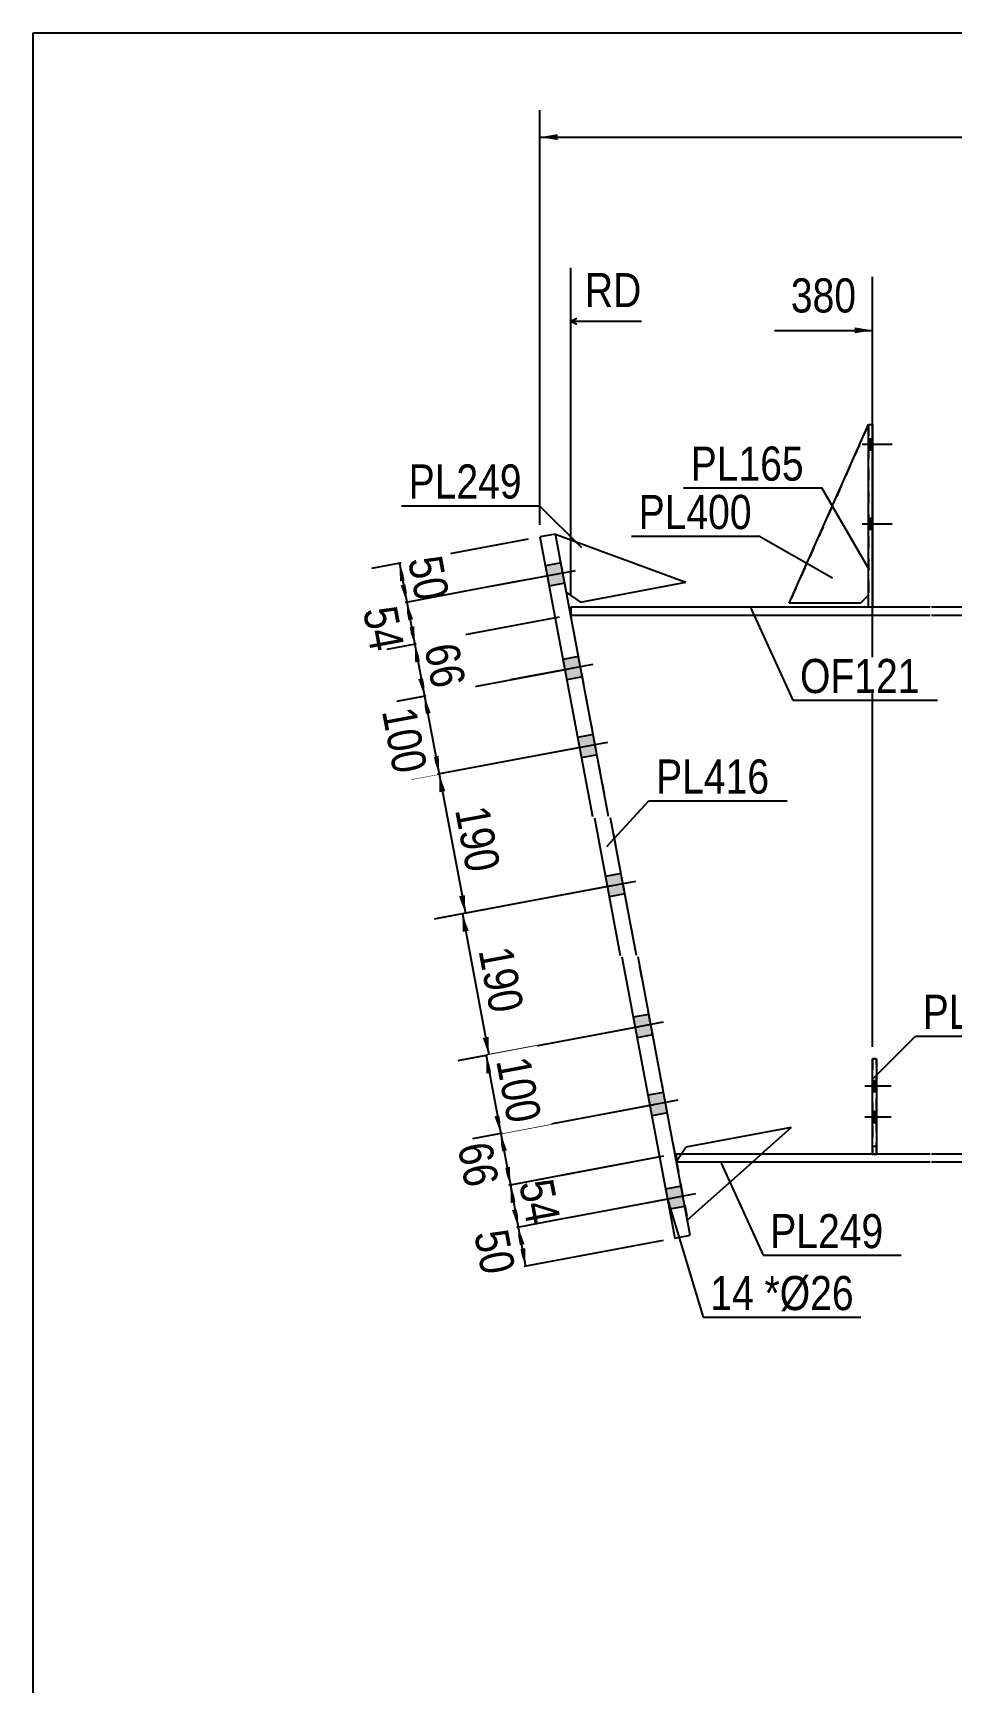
# Model space of a CAD drawing. Header units: millimetres. Extents: x -48 to 355, y -206 to 71.
# Drawn here: x -45.1 to 31.9, y -67.7 to 70.8 of the extents above; entities that cross this region are included whole.
import ezdxf

# ---------------------------------------------------------------- set-up
doc = ezdxf.new("R2010")
doc.units = ezdxf.units.MM
doc.linetypes.add('DXK_LINE_DOT1', pattern=[1.8814, 0.9407, -0.9407])
doc.linetypes.add('DXK_LINE_DOT2', pattern=[3.9198, 1.9599, -1.9599])
doc.styles.add('Arial Narrow', font='ARIALN.TTF', dxfattribs={"height": 0.2})

# ---------------------------------------------------------------- blocks, each defined once
blk = doc.blocks.new('Unknown-627019921-1200')
at = {"color": 5, "linetype": 'Continuous'}
for p, q in [((354.85, 70.78), (-45.15, 70.78)), ((-45.15, 70.78), (-45.15, -206.22))]:
    blk.add_line(p, q, dxfattribs=at)
blk = doc.blocks.new('Part-627019921-1282 - 1220')
at = {"color": 2, "linetype": 'Continuous'}
for p, q in [((-1.28, 28.72), (9.66, 24.67)), ((-0.35, 23.81), (0.81, 23.01)), ((0.81, 23.01), (9.66, 24.67))]:
    blk.add_line(p, q, dxfattribs=at)
at = {"color": 7, "linetype": 'DXK_LINE_DOT1'}
blk.add_line((-0.35, 23.81), (-1.28, 28.72), dxfattribs=at)
blk = doc.blocks.new('Part-627019921-1228 - 1220')
at = {"color": 7, "linetype": 'DXK_LINE_DOT1'}
for p, q in [((25, 37.92), (18.34, 22.92)), ((25, 37.92), (25, 23.59)), ((25, 23.59), (24.99, 23.58)), ((24.33, 22.92), (18.34, 22.92))]:
    blk.add_line(p, q, dxfattribs=at)
at = {"color": 2, "linetype": 'Continuous'}
for p, q in [((24.99, 23.58), (24.34, 22.92)), ((24.34, 22.92), (24.33, 22.92))]:
    blk.add_line(p, q, dxfattribs=at)
blk = doc.blocks.new('Part-627019921-1239 - 1220')
at = {"color": 7, "linetype": 'DXK_LINE_DOT1'}
for p, q in [((25.33, -15.33), (25.33, -23.33)), ((25.66, -15.33), (25.33, -15.33)), ((25.66, -23.33), (25.66, -15.33)), ((25.33, -22.67), (25.66, -22.67)), ((25.33, -23.33), (25.66, -23.33))]:
    blk.add_line(p, q, dxfattribs=at)
blk = doc.blocks.new('Bolt-627019921-1310 - 1220')
at = {"color": 3, "linetype": 'DXK_LINE_DOT2'}
for p, q in [((24.69, -17.61), (26.89, -17.61)), ((25.33, -17.15), (25.66, -17.15)), ((25.33, -18.08), (25.66, -18.08)), ((24.69, -20.2), (26.89, -20.2)), ((25.33, -19.73), (25.66, -19.73)), ((25.33, -20.67), (25.66, -20.67))]:
    blk.add_line(p, q, dxfattribs=at)
blk = doc.blocks.new('Part-627019921-1253 - 1220')
at = {"color": 2, "linetype": 'Continuous'}
for p, q in [((25.33, -23.33), (25.33, -15.33)), ((25.33, -15.33), (25.66, -15.33)), ((25.66, -15.33), (25.66, -23.33)), ((25.66, -23.33), (25.33, -23.33))]:
    blk.add_line(p, q, dxfattribs=at)
blk = doc.blocks.new('Part-627019921-1254 - 1220')
at = {"color": 2, "linetype": 'Continuous'}
for p, q in [((18.33, 22.92), (24.99, 37.92)), ((24.99, 23.59), (24.33, 22.92)), ((24.33, 22.92), (18.33, 22.92))]:
    blk.add_line(p, q, dxfattribs=at)
at = {"color": 7, "linetype": 'DXK_LINE_DOT1'}
blk.add_line((24.99, 37.92), (24.99, 23.59), dxfattribs=at)
blk = doc.blocks.new('Part-627019921-1255 - 1220')
at = {"color": 2, "linetype": 'Continuous'}
for p, q in [((0, 22.59), (0, 21.92)), ((30.19, 22.59), (0, 22.59)), ((45.93, 22.59), (30.29, 22.59)), ((61.68, 22.59), (46.03, 22.59)), ((77.65, 22.59), (61.78, 22.59)), ((81.75, 22.59), (77.75, 22.59)), ((81.75, 21.92), (81.75, 22.59)), ((0, 21.92), (30.19, 21.92)), ((30.29, 21.92), (45.93, 21.92)), ((46.03, 21.92), (61.68, 21.92)), ((61.78, 21.92), (77.65, 21.92)), ((77.75, 21.92), (81.75, 21.92))]:
    blk.add_line(p, q, dxfattribs=at)
blk = doc.blocks.new('Part-627019921-1256 - 1220')
at = {"color": 2, "linetype": 'Continuous'}
for p, q in [((8.89, -24), (8.89, -23.33)), ((25.33, -23.33), (8.89, -23.33)), ((30.19, -23.33), (25.66, -23.33)), ((45.93, -23.33), (30.29, -23.33)), ((61.68, -23.33), (46.03, -23.33)), ((72.78, -23.33), (61.78, -23.33)), ((77.65, -23.33), (73.11, -23.33)), ((81.75, -23.33), (77.75, -23.33)), ((81.75, -24), (81.75, -23.33)), ((30.19, -24), (8.89, -24)), ((45.93, -24), (30.29, -24)), ((61.68, -24), (46.03, -24)), ((77.65, -24), (61.78, -24)), ((81.75, -24), (77.75, -24))]:
    blk.add_line(p, q, dxfattribs=at)
blk = doc.blocks.new('Part-627019921-1271 - 1220')
at = {"color": 2, "linetype": 'Continuous'}
for p, q in [((24.99, 22.59), (24.99, 37.92)), ((24.99, 37.92), (25.33, 37.92)), ((25.33, 37.92), (25.33, 22.59))]:
    blk.add_line(p, q, dxfattribs=at)
at = {"color": 7, "linetype": 'DXK_LINE_DOT1'}
blk.add_line((25.33, 22.59), (24.99, 22.59), dxfattribs=at)
blk = doc.blocks.new('Part-627019921-1281 - 1220')
at = {"color": 2, "linetype": 'Continuous'}
for p, q in [((-1.28, 28.72), (-2.59, 28.48)), ((-2.59, 28.48), (1.82, 5)), ((3.18, 5), (-1.28, 28.72)), ((1.99, 4.9), (4.16, -6.67)), ((5.52, -6.67), (3.34, 4.9)), ((4.3, -6.77), (8.73, -30.39)), ((10.04, -30.15), (5.65, -6.77)), ((8.73, -30.39), (10.04, -30.15))]:
    blk.add_line(p, q, dxfattribs=at)
blk = doc.blocks.new('Part-627019921-1283 - 1220')
at = {"color": 2, "linetype": 'Continuous'}
for p, q in [((18.52, -21.09), (9.67, -22.76)), ((16, -23.33), (18.52, -21.09)), ((9.28, -23.33), (9.67, -22.76)), ((8.89, -23.9), (8.87, -23.92)), ((9.8, -28.84), (15.25, -24))]:
    blk.add_line(p, q, dxfattribs=at)
at = {"color": 7, "linetype": 'DXK_LINE_DOT1'}
for p, q in [((8.87, -23.92), (9.28, -23.33)), ((15.25, -24), (16, -23.33)), ((8.87, -23.92), (9.8, -28.84))]:
    blk.add_line(p, q, dxfattribs=at)
blk = doc.blocks.new('Part-627019921-1289 - 1220')
at = {"color": 7, "linetype": 'DXK_LINE_DOT1'}
for p, q in [((3.18, 5), (0, 21.92)), ((0, 21.92), (30.19, 21.92)), ((30.29, 21.92), (45.93, 21.92)), ((46.03, 21.92), (61.68, 21.92)), ((61.78, 21.92), (77.65, 21.92)), ((77.75, 21.92), (85.75, 21.92)), ((85.85, 21.92), (101.5, 21.92)), ((101.6, 21.92), (117.23, 21.92)), ((117.33, 21.92), (133.2, 21.92)), ((133.3, 21.92), (156.63, 21.92)), ((156.63, 21.92), (156.63, 5)), ((5.52, -6.67), (3.34, 4.9)), ((156.63, 4.9), (156.63, -6.67)), ((8.76, -23.33), (5.65, -6.77)), ((156.63, -6.77), (156.63, -23.33)), ((25.33, -23.33), (8.89, -23.33)), ((30.19, -23.33), (25.66, -23.33)), ((45.93, -23.33), (30.29, -23.33)), ((61.68, -23.33), (46.03, -23.33)), ((72.78, -23.33), (61.78, -23.33)), ((77.65, -23.33), (73.11, -23.33)), ((85.75, -23.33), (77.75, -23.33)), ((101.5, -23.33), (85.85, -23.33)), ((117.23, -23.33), (101.6, -23.33)), ((128.33, -23.33), (117.33, -23.33)), ((133.2, -23.33), (128.67, -23.33)), ((156.63, -23.33), (133.3, -23.33))]:
    blk.add_line(p, q, dxfattribs=at)
at = {"color": 2, "linetype": 'Continuous'}
blk.add_line((8.89, -23.33), (8.76, -23.33), dxfattribs=at)
blk = doc.blocks.new('Bolt-627019921-1292 - 1220')
at = {"linetype": 'Continuous'}
for points in [[(25.33, 35.79), (25.33, 36.72), (24.99, 36.72), (24.99, 35.79)], [(25.33, 35.79), (25.33, 36.72), (24.99, 36.72), (24.99, 35.79)], [(25.33, 35.79), (25.33, 36.72), (24.99, 36.72), (24.99, 35.79)], [(25.33, 29.12), (25.33, 30.06), (24.99, 30.06), (24.99, 29.12)], [(25.33, 29.12), (25.33, 30.06), (24.99, 30.06), (24.99, 29.12)], [(25.33, 29.12), (25.33, 30.06), (24.99, 30.06), (24.99, 29.12)]]:
    blk.add_hatch(color=3, dxfattribs=at).paths.add_polyline_path(points)
at = {"color": 3, "linetype": 'Continuous'}
for p, q in [((24.46, 36.26), (26.99, 36.26)), ((24.46, 36.26), (26.99, 36.26)), ((24.46, 36.26), (26.99, 36.26)), ((24.99, 36.72), (25.33, 36.72)), ((24.99, 36.72), (25.33, 36.72)), ((24.99, 36.72), (25.33, 36.72)), ((24.99, 35.79), (25.33, 35.79)), ((24.99, 35.79), (25.33, 35.79)), ((24.99, 35.79), (25.33, 35.79)), ((24.46, 29.59), (26.99, 29.59)), ((24.46, 29.59), (26.99, 29.59)), ((24.46, 29.59), (26.99, 29.59)), ((24.99, 30.06), (25.33, 30.06)), ((24.99, 30.06), (25.33, 30.06)), ((24.99, 30.06), (25.33, 30.06)), ((24.99, 29.12), (25.33, 29.12)), ((24.99, 29.12), (25.33, 29.12)), ((24.99, 29.12), (25.33, 29.12))]:
    blk.add_line(p, q, dxfattribs=at)
blk = doc.blocks.new('Bolt-627019921-1302 - 1220')
at = {"linetype": 'Continuous'}
for points in [[(-2.13, 26.05), (-1.81, 24.35), (-0.5, 24.59), (-0.82, 26.3)], [(-2.13, 26.05), (-1.81, 24.35), (-0.5, 24.59), (-0.82, 26.3)], [(-0.66, 18.19), (-0.34, 16.49), (0.98, 16.73), (0.66, 18.44)], [(-0.66, 18.19), (-0.34, 16.49), (0.98, 16.73), (0.66, 18.44)], [(0.58, 11.64), (0.9, 9.93), (2.21, 10.18), (1.89, 11.88)], [(0.58, 11.64), (0.9, 9.93), (2.21, 10.18), (1.89, 11.88)], [(2.91, -0.03), (3.23, -1.74), (4.54, -1.49), (4.22, 0.21)], [(2.91, -0.03), (3.23, -1.74), (4.54, -1.49), (4.22, 0.21)], [(5.25, -11.85), (5.57, -13.56), (6.88, -13.31), (6.56, -11.61)], [(5.25, -11.85), (5.57, -13.56), (6.88, -13.31), (6.56, -11.61)], [(6.48, -18.4), (6.8, -20.11), (8.11, -19.86), (7.79, -18.16)], [(6.48, -18.4), (6.8, -20.11), (8.11, -19.86), (7.79, -18.16)], [(7.96, -26.27), (8.28, -27.97), (9.59, -27.72), (9.27, -26.02)], [(7.96, -26.27), (8.28, -27.97), (9.59, -27.72), (9.27, -26.02)]]:
    blk.add_hatch(color=3, dxfattribs=at).paths.add_polyline_path(points)
at = {"color": 3, "linetype": 'Continuous'}
for p, q in [((0.38, 25.64), (-6.56, 24.34)), ((0.38, 25.64), (-6.56, 24.34)), ((-0.82, 26.3), (-2.13, 26.05)), ((-0.82, 26.3), (-2.13, 26.05)), ((-0.5, 24.59), (-1.81, 24.35)), ((-0.5, 24.59), (-1.81, 24.35)), ((0.66, 18.44), (-0.66, 18.19)), ((0.66, 18.44), (-0.66, 18.19)), ((1.86, 17.78), (-5.08, 16.48)), ((1.86, 17.78), (-5.08, 16.48)), ((0.98, 16.73), (-0.34, 16.49)), ((0.98, 16.73), (-0.34, 16.49)), ((3.09, 11.23), (-3.85, 9.92)), ((3.09, 11.23), (-3.85, 9.92)), ((1.89, 11.88), (0.58, 11.64)), ((1.89, 11.88), (0.58, 11.64)), ((2.21, 10.18), (0.9, 9.93)), ((2.21, 10.18), (0.9, 9.93)), ((4.22, 0.21), (2.91, -0.03)), ((4.22, 0.21), (2.91, -0.03)), ((5.43, -0.44), (-1.51, -1.75)), ((5.43, -0.44), (-1.51, -1.75)), ((4.54, -1.49), (3.23, -1.74)), ((4.54, -1.49), (3.23, -1.74)), ((7.76, -12.26), (0.82, -13.56)), ((7.76, -12.26), (0.82, -13.56)), ((6.56, -11.61), (5.25, -11.85)), ((6.56, -11.61), (5.25, -11.85)), ((6.88, -13.31), (5.57, -13.56)), ((6.88, -13.31), (5.57, -13.56)), ((8.99, -18.81), (2.06, -20.12)), ((8.99, -18.81), (2.06, -20.12)), ((7.79, -18.16), (6.48, -18.4)), ((7.79, -18.16), (6.48, -18.4)), ((8.11, -19.86), (6.8, -20.11)), ((8.11, -19.86), (6.8, -20.11)), ((9.27, -26.02), (7.96, -26.27)), ((9.27, -26.02), (7.96, -26.27)), ((10.47, -26.68), (3.53, -27.98)), ((10.47, -26.68), (3.53, -27.98)), ((9.59, -27.72), (8.28, -27.97)), ((9.59, -27.72), (8.28, -27.97))]:
    blk.add_line(p, q, dxfattribs=at)
blk = doc.blocks.new('Bolt-627019921-1303 - 1220')
at = {"linetype": 'Continuous'}
for points in [[(25.66, -18.08), (25.66, -17.15), (25.33, -17.15), (25.33, -18.08)], [(25.66, -20.67), (25.66, -19.73), (25.33, -19.73), (25.33, -20.67)]]:
    blk.add_hatch(color=3, dxfattribs=at).paths.add_polyline_path(points)
at = {"color": 3, "linetype": 'Continuous'}
for p, q in [((24.69, -17.61), (26.89, -17.61)), ((25.33, -17.15), (25.66, -17.15)), ((25.33, -18.08), (25.66, -18.08)), ((24.69, -20.2), (26.89, -20.2)), ((25.33, -19.73), (25.66, -19.73)), ((25.33, -20.67), (25.66, -20.67))]:
    blk.add_line(p, q, dxfattribs=at)
blk = doc.blocks.new('StraightDimension-627019921-1781 - 1220')
at = {"linetype": 'Continuous'}
for points in [[(-9.07, -4.68), (-9.1, -3.16), (-8.57, -4.59)], [(-6.9, -13.49), (-6.87, -15.01), (-7.39, -13.58)]]:
    blk.add_hatch(color=7, dxfattribs=at).paths.add_polyline_path(points)
at = {"color": 7, "linetype": 'Continuous'}
for p, q in [((3.4, -0.81), (-11.46, -3.6)), ((-9.1, -3.16), (-6.87, -15.01)), ((5.74, -12.64), (-9.23, -15.45))]:
    blk.add_line(p, q, dxfattribs=at)
at = {"color": 0}
blk.add_wipeout([(-7.22, -12.34), (-3.09, -11.57), (-4.33, -5), (-8.45, -5.77)], dxfattribs=at)
at = {"color": 3, "style": 'Arial Narrow'}
blk.add_text('190', height=2.863, rotation=-79.3661, dxfattribs=at).set_placement((-7.75, -6.25))
blk = doc.blocks.new('StraightDimension-627019921-1359 - 1220')
at = {"linetype": 'Continuous'}
blk.add_hatch(color=7, dxfattribs=at).paths.add_polyline_path([(-1.09, 61.79), (-2.59, 62.04), (-1.09, 62.29)])
at = {"color": 7, "linetype": 'Continuous'}
for p, q in [((-2.59, 29.48), (-2.59, 64.29)), ((-2.59, 62.04), (297.06, 62.04))]:
    blk.add_line(p, q, dxfattribs=at)
blk = doc.blocks.new('StraightDimension-627019921-1713 - 1220')
at = {"linetype": 'Continuous'}
for points in [[(-14.34, 24.74), (-14.37, 26.26), (-13.85, 24.83)], [(-13.79, 24.51), (-13.76, 22.99), (-14.28, 24.41)]]:
    blk.add_hatch(color=7, dxfattribs=at).paths.add_polyline_path(points)
at = {"color": 7, "linetype": 'Continuous'}
for p, q in [((-3.57, 28.29), (-16.73, 25.82)), ((-14.37, 26.26), (-13.76, 22.99)), ((-4.07, 24.81), (-16.12, 22.54))]:
    blk.add_line(p, q, dxfattribs=at)
at = {"color": 0}
blk.add_wipeout([(-13.47, 22.27), (-9.34, 23.04), (-10.24, 27.81), (-14.37, 27.04)], dxfattribs=at)
at = {"color": 3, "style": 'Arial Narrow'}
blk.add_text('50', height=2.863, rotation=-79.3661, dxfattribs=at).set_placement((-13.67, 26.56))
blk = doc.blocks.new('StraightDimension-627019921-1723 - 1220')
at = {"linetype": 'Continuous'}
for points in [[(-13.73, 21.47), (-13.76, 22.99), (-13.23, 21.56)], [(-13.13, 20.98), (-13.1, 19.46), (-13.62, 20.89)]]:
    blk.add_hatch(color=7, dxfattribs=at).paths.add_polyline_path(points)
at = {"color": 7, "linetype": 'Continuous'}
for p, q in [((-4.07, 24.81), (-15.97, 22.57)), ((-13.76, 22.99), (-13.1, 19.46)), ((-0.98, 21.74), (-15.31, 19.05))]:
    blk.add_line(p, q, dxfattribs=at)
at = {"color": 0}
blk.add_wipeout([(-17.25, 18.04), (-13.13, 18.81), (-14.02, 23.58), (-18.15, 22.81)], dxfattribs=at)
at = {"color": 3, "style": 'Arial Narrow'}
blk.add_text('54', height=2.863, rotation=-79.3661, dxfattribs=at).set_placement((-17.45, 22.33))
blk = doc.blocks.new('StraightDimension-627019921-1732 - 1220')
at = {"linetype": 'Continuous'}
for points in [[(-5.04, -27.45), (-5.07, -25.93), (-4.55, -27.36)], [(-4.44, -27.95), (-4.41, -29.47), (-4.93, -28.04)]]:
    blk.add_hatch(color=7, dxfattribs=at).paths.add_polyline_path(points)
at = {"color": 7, "linetype": 'Continuous'}
for p, q in [((7.78, -23.52), (-7.43, -26.37)), ((-5.07, -25.93), (-4.41, -29.47)), ((8.45, -27.06), (-6.77, -29.91))]:
    blk.add_line(p, q, dxfattribs=at)
at = {"color": 0}
blk.add_wipeout([(-4.14, -30.06), (-0.02, -29.28), (-0.91, -24.51), (-5.04, -25.29)], dxfattribs=at)
at = {"color": 3, "style": 'Arial Narrow'}
blk.add_text('54', height=2.863, rotation=-79.3661, dxfattribs=at).set_placement((-4.34, -25.77))
blk = doc.blocks.new('StraightDimension-627019921-1756 - 1220')
at = {"linetype": 'Continuous'}
for points in [[(-5.85, -23.12), (-5.88, -21.6), (-5.36, -23.03)], [(-5.1, -24.41), (-5.07, -25.93), (-5.59, -24.5)]]:
    blk.add_hatch(color=7, dxfattribs=at).paths.add_polyline_path(points)
at = {"color": 7, "linetype": 'Continuous'}
for p, q in [((6.97, -19.19), (-8.1, -22.02)), ((-5.88, -21.6), (-5.07, -25.93)), ((7.78, -23.52), (-7.28, -26.35))]:
    blk.add_line(p, q, dxfattribs=at)
at = {"color": 0}
blk.add_wipeout([(-9.3, -26.96), (-5.18, -26.18), (-6.07, -21.41), (-10.2, -22.18)], dxfattribs=at)
at = {"color": 3, "style": 'Arial Narrow'}
blk.add_text('66', height=2.863, rotation=-79.3661, dxfattribs=at).set_placement((-9.5, -22.66))
blk = doc.blocks.new('StraightDimension-627019921-1772 - 1220')
at = {"linetype": 'Continuous'}
for points in [[(-7.08, -16.58), (-7.11, -15.06), (-6.59, -16.48)], [(-5.92, -20.08), (-5.88, -21.6), (-6.41, -20.17)]]:
    blk.add_hatch(color=7, dxfattribs=at).paths.add_polyline_path(points)
at = {"color": 7, "linetype": 'Continuous'}
for p, q in [((5.74, -12.64), (-9.47, -15.5)), ((-7.11, -15.06), (-5.88, -21.6)), ((6.97, -19.19), (-8.24, -22.05))]:
    blk.add_line(p, q, dxfattribs=at)
at = {"color": 0}
blk.add_wipeout([(-5.73, -21.59), (-1.61, -20.81), (-2.84, -14.24), (-6.97, -15.02)], dxfattribs=at)
at = {"color": 3, "style": 'Arial Narrow'}
blk.add_text('100', height=2.863, rotation=-79.3661, dxfattribs=at).set_placement((-6.27, -15.5))
blk = doc.blocks.new('StraightDimension-627019921-1798 - 1220')
at = {"linetype": 'Continuous'}
for points in [[(-11.02, 7.05), (-11.05, 8.57), (-10.53, 7.14)], [(-8.89, -1.6), (-8.85, -3.12), (-9.38, -1.69)]]:
    blk.add_hatch(color=7, dxfattribs=at).paths.add_polyline_path(points)
at = {"color": 7, "linetype": 'Continuous'}
for p, q in [((1.06, 10.85), (-13.41, 8.13)), ((-11.05, 8.57), (-8.85, -3.12)), ((3.4, -0.81), (-11.21, -3.56))]:
    blk.add_line(p, q, dxfattribs=at)
at = {"color": 0}
blk.add_wipeout([(-9.19, -0.53), (-5.06, 0.25), (-6.29, 6.82), (-10.42, 6.04)], dxfattribs=at)
at = {"color": 3, "style": 'Arial Narrow'}
blk.add_text('190', height=2.863, rotation=-79.3661, dxfattribs=at).set_placement((-9.72, 5.56))
blk = doc.blocks.new('StraightDimension-627019921-1815 - 1220')
at = {"linetype": 'Continuous'}
for points in [[(-12.25, 13.6), (-12.28, 15.12), (-11.76, 13.69)], [(-11.08, 10.09), (-11.05, 8.57), (-11.57, 10)]]:
    blk.add_hatch(color=7, dxfattribs=at).paths.add_polyline_path(points)
at = {"color": 7, "linetype": 'Continuous'}
for p, q in [((-0.17, 17.39), (-14.49, 14.7)), ((-12.28, 15.12), (-11.05, 8.57)), ((1.06, 10.85), (-13.26, 8.16))]:
    blk.add_line(p, q, dxfattribs=at)
at = {"color": 0}
blk.add_wipeout([(-15.32, 7.76), (-11.2, 8.53), (-12.43, 15.1), (-16.56, 14.33)], dxfattribs=at)
at = {"color": 3, "style": 'Arial Narrow'}
blk.add_text('100', height=2.863, rotation=-79.3661, dxfattribs=at).set_placement((-15.86, 13.85))
blk = doc.blocks.new('StraightDimension-627019921-1825 - 1220')
at = {"linetype": 'Continuous'}
for points in [[(-13.06, 17.94), (-13.1, 19.46), (-12.57, 18.04)], [(-12.31, 16.64), (-12.28, 15.12), (-12.8, 16.55)]]:
    blk.add_hatch(color=7, dxfattribs=at).paths.add_polyline_path(points)
at = {"color": 7, "linetype": 'Continuous'}
for p, q in [((-0.98, 21.74), (-15.45, 19.02)), ((-13.1, 19.46), (-12.28, 15.12)), ((-0.17, 17.39), (-14.64, 14.67))]:
    blk.add_line(p, q, dxfattribs=at)
at = {"color": 0}
blk.add_wipeout([(-12.09, 14.93), (-7.96, 15.71), (-8.86, 20.48), (-12.99, 19.71)], dxfattribs=at)
at = {"color": 3, "style": 'Arial Narrow'}
blk.add_text('66', height=2.863, rotation=-79.3661, dxfattribs=at).set_placement((-12.29, 19.23))
blk = doc.blocks.new('StraightDimension-627019921-1832 - 1220')
at = {"linetype": 'Continuous'}
for points in [[(-4.38, -30.99), (-4.41, -29.47), (-3.88, -30.9)], [(-3.82, -31.23), (-3.79, -32.75), (-4.31, -31.32)]]:
    blk.add_hatch(color=7, dxfattribs=at).paths.add_polyline_path(points)
at = {"color": 7, "linetype": 'Continuous'}
for p, q in [((8.45, -27.06), (-6.62, -29.89)), ((-4.41, -29.47), (-3.79, -32.75)), ((7.75, -30.58), (-6, -33.16))]:
    blk.add_line(p, q, dxfattribs=at)
at = {"color": 0}
blk.add_wipeout([(-7.93, -34.3), (-3.8, -33.52), (-4.69, -28.75), (-8.82, -29.52)], dxfattribs=at)
at = {"color": 3, "style": 'Arial Narrow'}
blk.add_text('50', height=2.863, rotation=-79.3661, dxfattribs=at).set_placement((-8.12, -30))
blk = doc.blocks.new('StraightDimension-627019921-9152 - 1220')
at = {"linetype": 'Continuous'}
blk.add_hatch(color=7, dxfattribs=at).paths.add_polyline_path([(23.84, 46.07), (25.34, 45.82), (23.84, 45.57)])
at = {"color": 7, "linetype": 'Continuous'}
for p, q in [((25.34, -14.33), (25.34, 50.32)), ((17.1, 45.82), (25.34, 45.82))]:
    blk.add_line(p, q, dxfattribs=at)
at = {"color": 0, "linetype": 'Continuous'}
blk.add_wipeout([(6.53, 47.17), (6.53, 51.37), (0.59, 51.37), (0.59, 47.17)], dxfattribs=at)
at = {"color": 7, "linetype": 'Continuous'}
for p, q in [((0, 23.59), (0, 51.07)), ((0.5, 46.82), (0, 46.57)), ((0.5, 46.32), (0, 46.57)), ((5.93, 46.57), (0, 46.57))]:
    blk.add_line(p, q, dxfattribs=at)
at = {"color": 3, "linetype": 'Continuous', "style": 'Arial Narrow'}
blk.add_text('RD', height=2.863, dxfattribs=at).set_placement((1.19, 47.77))
at = {"color": 0}
blk.add_wipeout([(24.56, 46.72), (24.56, 50.92), (17.88, 50.92), (17.88, 46.72)], dxfattribs=at)
at = {"color": 3, "style": 'Arial Narrow'}
blk.add_text('380', height=2.863, dxfattribs=at).set_placement((18.48, 47.32))
blk = doc.blocks.new('Mark-627019921-6332 - 1220')
at = {"color": 7, "linetype": 'Continuous'}
blk.add_line((0.93, 27.56), (-2.61, 31.1), dxfattribs=at)
at = {"color": 0}
blk.add_wipeout([(-4.11, 31.7), (-4.11, 34.7), (-13.61, 34.7), (-13.61, 31.7)], dxfattribs=at)
blk.add_wipeout([(-4.11, 31.7), (-4.11, 34.7), (-13.61, 34.7), (-13.61, 31.7)], dxfattribs=at)
at = {"color": 7, "linetype": 'Continuous'}
blk.add_line((-14.21, 31.1), (-2.61, 31.1), dxfattribs=at)
at = {"color": 3, "style": 'Arial Narrow'}
blk.add_text('PL249', height=2.863, dxfattribs=at).set_placement((-13.61, 31.7))
blk = doc.blocks.new('Mark-627019921-6329 - 1220')
at = {"color": 0}
blk.add_wipeout([(16.67, 6.93), (16.67, 9.93), (7.17, 9.93), (7.17, 6.93)], dxfattribs=at)
blk.add_wipeout([(16.67, 6.93), (16.67, 9.93), (7.17, 9.93), (7.17, 6.93)], dxfattribs=at)
at = {"color": 7, "linetype": 'Continuous'}
for p, q in [((3.03, 2.5), (6.57, 6.33)), ((6.57, 6.33), (18.17, 6.33))]:
    blk.add_line(p, q, dxfattribs=at)
at = {"color": 3, "style": 'Arial Narrow'}
blk.add_text('PL416', height=2.863, dxfattribs=at).set_placement((7.17, 6.93))
blk = doc.blocks.new('Mark-627019921-6335 - 1220')
at = {"color": 0}
blk.add_wipeout([(26.25, -31.23), (26.25, -28.23), (16.75, -28.23), (16.75, -31.23)], dxfattribs=at)
blk.add_wipeout([(26.25, -31.23), (26.25, -28.23), (16.75, -28.23), (16.75, -31.23)], dxfattribs=at)
at = {"color": 7, "linetype": 'Continuous'}
for p, q in [((12.62, -24.1), (16.15, -31.83)), ((16.15, -31.83), (27.75, -31.83))]:
    blk.add_line(p, q, dxfattribs=at)
at = {"color": 3, "style": 'Arial Narrow'}
blk.add_text('PL249', height=2.863, dxfattribs=at).set_placement((16.75, -31.23))
blk = doc.blocks.new('MarkSet-627019921-6100 - 1220')
at = {"color": 0}
blk.add_wipeout([(15.2, 29.14), (15.2, 32.14), (5.7, 32.14), (5.7, 29.14)], dxfattribs=at)
blk.add_wipeout([(15.2, 29.14), (15.2, 32.14), (5.7, 32.14), (5.7, 29.14)], dxfattribs=at)
at = {"color": 7, "linetype": 'Continuous'}
for p in [(5.1, 28.54), (21.98, 25.01)]:
    blk.add_line(p, (15.8, 28.54), dxfattribs=at)
at = {"color": 3, "style": 'Arial Narrow'}
blk.add_text('PL400', height=2.863, dxfattribs=at).set_placement((5.7, 29.14))
blk = doc.blocks.new('MarkSet-627019921-6111 - 1220')
at = {"color": 0}
for points in [[(39.05, -12.82), (39.05, -9.82), (29.55, -9.82), (29.55, -12.82)], [(44.33, -12.82), (44.33, -9.82), (39.95, -9.82), (39.95, -12.82)]]:
    blk.add_wipeout(points, dxfattribs=at)
for points in [[(39.05, -12.82), (39.05, -9.82), (29.55, -9.82), (29.55, -12.82)], [(44.33, -12.82), (44.33, -9.82), (39.95, -9.82), (39.95, -12.82)]]:
    blk.add_wipeout(points, dxfattribs=at)
at = {"color": 7, "linetype": 'Continuous'}
for p, q in [((25.41, -16.95), (28.95, -13.42)), ((28.95, -13.42), (44.93, -13.42))]:
    blk.add_line(p, q, dxfattribs=at)
at = {"color": 3, "style": 'Arial Narrow'}
for s, p in [('PL407', (29.55, -12.82)), ('BS', (39.95, -12.82))]:
    blk.add_text(s, height=2.863, dxfattribs=at).set_placement(p)
blk = doc.blocks.new('Mark-627019921-6269 - 1220')
at = {"color": 0}
blk.add_wipeout([(29.3, 15.37), (29.3, 18.37), (19.25, 18.37), (19.25, 15.37)], dxfattribs=at)
blk.add_wipeout([(29.3, 15.37), (29.3, 18.37), (19.25, 18.37), (19.25, 15.37)], dxfattribs=at)
at = {"color": 7, "linetype": 'Continuous'}
for p, q in [((15.11, 22.51), (18.65, 14.77)), ((18.65, 14.77), (30.8, 14.77))]:
    blk.add_line(p, q, dxfattribs=at)
at = {"color": 3, "style": 'Arial Narrow'}
blk.add_text('OF121', height=2.863, dxfattribs=at).set_placement((19.25, 15.37))
blk = doc.blocks.new('Mark-627019921-6308 - 1220')
at = {"color": 7, "linetype": 'Continuous'}
blk.add_line((25.08, 25.68), (21.08, 32.6), dxfattribs=at)
at = {"color": 0}
blk.add_wipeout([(19.58, 33.2), (19.58, 36.2), (10.07, 36.2), (10.07, 33.2)], dxfattribs=at)
blk.add_wipeout([(19.58, 33.2), (19.58, 36.2), (10.07, 36.2), (10.07, 33.2)], dxfattribs=at)
at = {"color": 7, "linetype": 'Continuous'}
blk.add_line((9.47, 32.6), (21.08, 32.6), dxfattribs=at)
at = {"color": 3, "style": 'Arial Narrow'}
blk.add_text('PL165', height=2.863, dxfattribs=at).set_placement((10.07, 33.2))
blk = doc.blocks.new('Mark-627019921-6927 - 1220')
at = {"color": 0}
for points in [[(15.37, -36.43), (15.37, -33.43), (11.72, -33.43), (11.72, -36.43)], [(17.55, -36.43), (17.55, -33.43), (16.27, -33.43), (16.27, -36.43)]]:
    blk.add_wipeout(points, dxfattribs=at)
for points in [[(15.37, -36.43), (15.37, -33.43), (11.72, -33.43), (11.72, -36.43)], [(17.55, -36.43), (17.55, -33.43), (16.27, -33.43), (16.27, -36.43)]]:
    blk.add_wipeout(points, dxfattribs=at)
at = {"color": 7, "linetype": 'Continuous'}
blk.add_line((8.12, -27.12), (11.12, -37.03), dxfattribs=at)
at = {"color": 3, "style": 'Arial Narrow'}
blk.add_text('14', height=2.863, dxfattribs=at).set_placement((11.72, -36.43))
at = {"color": 0}
blk.add_wipeout([(23.77, -36.43), (23.77, -33.43), (17.55, -33.43), (17.55, -36.43)], dxfattribs=at)
blk.add_wipeout([(23.77, -36.43), (23.77, -33.43), (17.55, -33.43), (17.55, -36.43)], dxfattribs=at)
at = {"color": 7, "linetype": 'Continuous'}
blk.add_line((11.12, -37.03), (24.37, -37.03), dxfattribs=at)
at = {"color": 3, "style": 'Arial Narrow'}
for s, height, p in [('*', 2.86, (16.27, -36.43)), ('Ø26', 2.863, (17.55, -36.43))]:
    blk.add_text(s, height=height, dxfattribs=at).set_placement(p)

msp = doc.modelspace()

# ---------------------------------------------------------------- block references
for name in ['Unknown-627019921-1200', 'Part-627019921-1254 - 1220', 'Part-627019921-1228 - 1220', 'Part-627019921-1271 - 1220', 'Bolt-627019921-1292 - 1220', 'Part-627019921-1281 - 1220', 'Part-627019921-1282 - 1220', 'Bolt-627019921-1302 - 1220', 'Part-627019921-1255 - 1220', 'Part-627019921-1289 - 1220', 'Part-627019921-1239 - 1220', 'Part-627019921-1253 - 1220', 'Bolt-627019921-1310 - 1220', 'Bolt-627019921-1303 - 1220', 'Part-627019921-1283 - 1220', 'Part-627019921-1256 - 1220']:
    msp.add_blockref(name, (0, 0))

# ---------------------------------------------------------------- next in the draw order: block references
for name in ['StraightDimension-627019921-1713 - 1220', 'StraightDimension-627019921-1781 - 1220', 'StraightDimension-627019921-1732 - 1220', 'Mark-627019921-6335 - 1220']:
    msp.add_blockref(name, (0, 0))

# ---------------------------------------------------------------- next in the draw order: block references
msp.add_blockref('StraightDimension-627019921-1359 - 1220', (0, 0))

# ---------------------------------------------------------------- next in the draw order: block references
for name in ['StraightDimension-627019921-1723 - 1220', 'StraightDimension-627019921-1798 - 1220', 'StraightDimension-627019921-1756 - 1220']:
    msp.add_blockref(name, (0, 0))

# ---------------------------------------------------------------- next in the draw order: block references
for name in ['StraightDimension-627019921-1815 - 1220', 'StraightDimension-627019921-1772 - 1220', 'StraightDimension-627019921-1832 - 1220']:
    msp.add_blockref(name, (0, 0))

# ---------------------------------------------------------------- next in the draw order: block references
for name in ['StraightDimension-627019921-1825 - 1220', 'Mark-627019921-6927 - 1220']:
    msp.add_blockref(name, (0, 0))

# ---------------------------------------------------------------- next in the draw order: block references
msp.add_blockref('StraightDimension-627019921-9152 - 1220', (0, 0))

# ---------------------------------------------------------------- next in the draw order: block references
for name in ['Mark-627019921-6332 - 1220', 'MarkSet-627019921-6100 - 1220', 'Mark-627019921-6269 - 1220', 'Mark-627019921-6329 - 1220', 'MarkSet-627019921-6111 - 1220']:
    msp.add_blockref(name, (0, 0))

# ---------------------------------------------------------------- next in the draw order: block references
msp.add_blockref('Mark-627019921-6308 - 1220', (0, 0))

doc.saveas('drawing.dxf')
